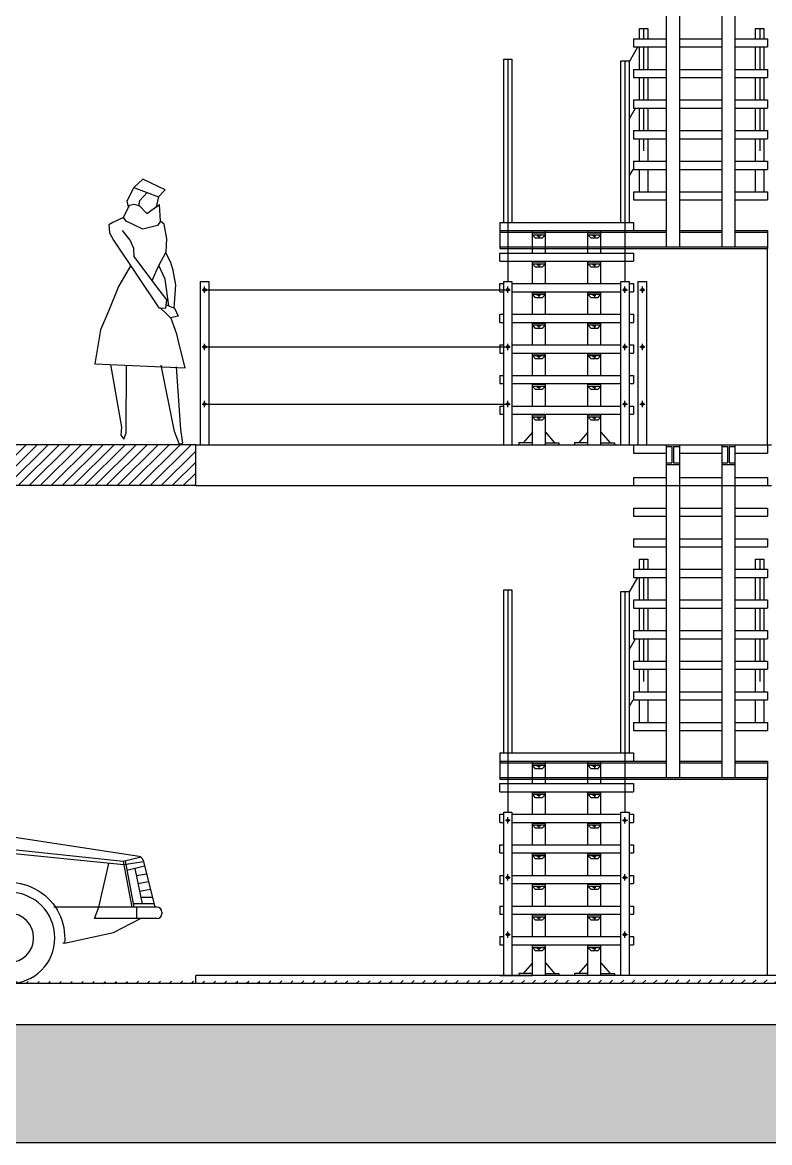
# Model space of a CAD drawing. Extents: x 106.2 to 128.7, y 217.9 to 251.9.
# Drawn here: x 113.09 to 117.67, y 239.14 to 246 of the extents above; entities that cross this region are included whole.
import ezdxf

# ---------------------------------------------------------------- set-up
doc = ezdxf.new("R2010")
doc.units = 0
doc.header["$LTSCALE"] = 0.01
doc.layers.get('0').update_dxf_attribs({"linetype": 'CONTINUOUS'})
doc.layers.add('01', color=8, linetype='CONTINUOUS')
doc.layers.add('02', color=1, linetype='CONTINUOUS')
pattern_1 = [(45, (142.476395, 232.97144), (-0.03367596, 0.03367596), [])]

# ---------------------------------------------------------------- blocks, each defined once
blk = doc.blocks.new('AUVLS502')
at = {"extrusion": (1.22406e-16, 0, -1)}
for p, q in [((0.8805, 1.3831), (1.2691, 1.4003)), ((1.2735, 1.4003), (1.8516, 1.4003)), ((1.8556, 1.4003), (2.2331, 1.385)), ((0.2811, 0.9529), (0.8247, 1.363)), ((0.8327, 1.3136), (0.5087, 0.9437)), ((0.8188, 1.3586), (0.8327, 1.3136)), ((0.898, 1.3315), (1.2691, 1.3478)), ((0.9012, 1.2885), (1.2691, 1.3047)), ((1.2735, 1.3479), (1.8516, 1.3479)), ((1.2735, 1.3048), (1.8516, 1.3048)), ((1.8556, 1.3479), (2.2214, 1.3331)), ((1.8556, 1.3047), (1.9791, 1.2997)), ((2.2762, 1.324), (2.2964, 1.3602)), ((2.6748, 0.9869), (2.2762, 1.324)), ((2.7122, 0.9406), (2.2824, 1.3091)), ((2.2856, 1.3676), (2.8687, 0.968)), ((0.4796, 0.8943), (0.8266, 1.2969)), ((0.4887, 0.846), (0.8289, 1.2527)), ((1.3747, 1.301), (1.3431, 0.846)), ((1.4589, 1.301), (1.4407, 0.846)), ((2.0293, 1.2921), (2.0293, 0.846)), ((2.1384, 1.2094), (2.2951, 0.97)), ((0.4146, 0.924), (0.3088, 0.9737)), ((2.8279, 0.996), (2.7505, 0.9716)), ((-0.7954, 0.7783), (0.2451, 0.9377)), ((0.2615, 0.942), (0.4589, 0.8703)), ((2.7503, 0.9225), (3.4182, 0.8035)), ((2.8815, 0.9593), (2.7676, 0.9347)), ((2.8966, 0.9559), (3.3563, 0.8542)), ((-0.7018, 0.727), (0.4887, 0.846)), ((-0.6978, 0.7482), (0.4274, 0.867)), ((0.4589, 0.8703), (0.4887, 0.846)), ((0.4887, 0.846), (0.473, 0.7351)), ((0.4887, 0.846), (2.3277, 0.846)), ((1.3903, 0.846), (1.3847, 0.7351)), ((2.3277, 0.8605), (2.3277, 0.7538)), ((3.3602, 0.8139), (3.3682, 0.854)), ((3.4182, 0.8394), (3.3602, 0.8139)), ((3.3778, 0.8575), (3.4182, 0.8809)), ((3.4182, 0.8035), (3.4182, 0.8809)), ((-0.82, 0.7559), (-0.8919, 0.4683)), ((-0.8076, 0.7735), (-0.6978, 0.7482)), ((1.1681, 0.7901), (1.3134, 0.7901)), ((1.1681, 0.7901), (1.1681, 0.7501)), ((1.3134, 0.7901), (1.3134, 0.7501)), ((2.0982, 0.7901), (2.2436, 0.7901)), ((2.0982, 0.7901), (2.0982, 0.7501)), ((2.2436, 0.7901), (2.2436, 0.7501)), ((3.3602, 0.8139), (3.2851, 0.5494)), ((3.4215, 0.7821), (3.4182, 0.8035)), ((-0.8291, 0.7195), (-0.7206, 0.6937)), ((-0.8219, 0.7465), (-0.7018, 0.727)), ((-0.7695, 0.7053), (-0.8144, 0.488)), ((-0.7099, 0.751), (-0.7627, 0.4683)), ((-0.6978, 0.7482), (-0.7502, 0.4683)), ((-0.5486, 0.4683), (-0.6113, 0.7361)), ((0.4701, 0.6931), (0.4701, 0.4943)), ((1.3134, 0.7501), (1.1681, 0.7501)), ((1.3817, 0.6931), (1.3817, 0.4943)), ((2.2436, 0.7501), (2.0982, 0.7501)), ((3.3366, 0.7309), (3.4261, 0.7309)), ((3.4263, 0.7204), (3.4263, 0.5602)), ((-0.8532, 0.6231), (-0.7888, 0.612)), ((-0.8412, 0.671), (-0.7789, 0.6603)), ((3.4263, 0.6562), (3.3154, 0.6562)), ((-0.8649, 0.5763), (-0.7985, 0.5649)), ((3.2927, 0.5763), (3.4263, 0.5763)), ((-0.8869, 0.488), (-0.7591, 0.488)), ((-0.8771, 0.5275), (-0.8062, 0.5275)), ((3.4182, 0.5112), (3.3139, 0.5112)), ((3.4166, 0.4687), (3.4209, 0.495)), ((-0.9349, 0.4383), (-0.9349, 0.4283)), ((-0.9049, 0.4683), (-0.2731, 0.4683)), ((-0.7789, 0.4683), (-0.7789, 0.3983)), ((-0.5224, 0.3983), (-0.5486, 0.4683)), ((0.4712, 0.4683), (2.0544, 0.4683)), ((0.4728, 0.4538), (0.4887, 0.3371)), ((1.3845, 0.4538), (1.3903, 0.3371)), ((3.4317, 0.4687), (2.7117, 0.4687)), ((3.1307, 0.4687), (3.1, 0.3993)), ((3.4617, 0.4293), (3.4617, 0.4387)), ((-0.9049, 0.3983), (-0.5224, 0.3983)), ((-0.6397, 0.313), (-0.8041, 0.3983)), ((2.7795, 0.248), (3.3162, 0.3993)), ((3.1, 0.3993), (3.4317, 0.3993)), ((-0.3385, 0.2478), (-0.6397, 0.313)), ((2.0394, 0.333), (0.4887, 0.3371)), ((-0.3338, 0.2468), (-0.3283, 0.2468)), ((0.3384, 0.2468), (2.1026, 0.2468))]:
    blk.add_line(p, q, dxfattribs=at)
for p, q in [((2.2207, 0.6328), (2.2799, 0.6805)), ((2.1227, 0.5399), (2.1944, 0.6141)), ((2.0394, 0.333), (2.1057, 0.512))]:
    blk.add_line(p, q)
for centre, radius in [((0, 0.28), 0.28), ((2.441, 0.28), 0.28), ((0, 0.28), 0.15), ((2.441, 0.28), 0.15)]:
    blk.add_circle(centre, radius)
for centre, radius, start, end in [((-0.885, 1.2832), 0.1, 52.96431, 87.47256), ((-1.2735, 1.3003), 0.1, 87.47256, 90), ((-1.8516, 1.3003), 0.1, 90, 92.31027), ((-2.229, 1.2851), 0.1, 92.31027, 124.42043), ((-0.9024, 1.2316), 0.1, 40.76074, 87.47256), ((-1.2735, 1.2479), 0.1, 87.47256, 90), ((-1.2735, 1.2048), 0.1, 87.47256, 90), ((-1.8516, 1.2479), 0.1, 90, 92.31027), ((-1.8516, 1.2048), 0.1, 90, 92.31027), ((-2.2174, 1.2332), 0.1, 92.31027, 130.61181), ((-0.9057, 1.1886), 0.1, 39.91234, 87.47256), ((-1.9711, 1.0999), 0.2, 92.31027, 146.79751), ((-2.1277, 0.8605), 0.2, 146.79751, 180), ((-2.7264, 1.0479), 0.08, 252.52181, 310.2263), ((-2.9139, 1.034), 0.08, 282.47932, 304.42043), ((-0.233, 1.0167), 0.08, 232.96431, 261.29224), ((-0.4486, 0.9964), 0.08, 221.21708, 295.16326), ((-0.419, 0.9465), 0.08, 220.76074, 263.97477), ((-2.7508, 1.0129), 0.08, 257.83779, 310.61181), ((-2.7643, 1.0013), 0.08, 280.10346, 310.61181), ((-3.3628, 0.8835), 0.03, 239.91082, 282.47932), ((0.7909, 0.7486), 0.03, 14.02749, 81.29224), ((-3.0263, 0.7204), 0.4, 171.13101, 180), ((-0.7701, 0.6931), 0.3, 0, 8.05086), ((-1.6817, 0.6931), 0.3, 0, 8.05086), ((-3.3139, 0.5412), 0.03, 270, 15.84826), ((-3.0263, 0.5602), 0.4, 180, 189.37686), ((-0.7701, 0.4943), 0.3, 352.24622, 0), ((-1.6817, 0.4943), 0.3, 352.24622, 0), ((0.9049, 0.4383), 0.03, 0, 90), ((0.9049, 0.4283), 0.03, 270, 0), ((-3.4317, 0.4387), 0.03, 90, 180), ((-3.4317, 0.4293), 0.03, 180, 270)]:
    blk.add_arc(centre, radius, start, end, dxfattribs=at)
for centre, radius, start, end in [((2.2477, 0.7538), 0.08, 293.7347, 0), ((0, 0.28), 0.34, 354.39714, 185.43014), ((2.441, 0.28), 0.34, 354.60067, 185.60286), ((2.2529, 0.5595), 0.08, 113.7347, 136.94995), ((2.1811, 0.4853), 0.08, 136.94995, 160.48279)]:
    blk.add_arc(centre, radius, start, end)
blk = doc.blocks.new('PEVFN003')
blk.add_lwpolyline([(-0.0686, 1.5189), (-0.1105, 1.5622), (0.0275, 1.6263), (0.0812, 1.5755)], close=True)
for points in [[(-0.0686, 1.5189), (-0.0544, 1.4574)], [(0.0503, 1.4616), (0.0451, 1.4976), (0.0008, 1.5451)], [(0.1133, 1.4573), (0.1227, 1.4934), (0.0809, 1.5753)], [(-0.0301, 1.0076), (-0.0702, 1.0944), (-0.1173, 1.1813), (-0.1199, 1.2616), (-0.104, 1.351), (-0.0811, 1.3702), (-0.0624, 1.3444), (0.0271, 1.3209), (0.1285, 1.3701), (0.1457, 1.3917), (0.1084, 1.469), (0.082, 1.4737), (0.0481, 1.4665), (0.0021, 1.4176), (-0.0759, 1.4724)], [(-0.0811, 1.3702), (-0.0759, 1.4724)], [(0.1457, 1.3917), (0.211, 1.3611), (0.2354, 1.3467), (0.2309, 1.2982), (0.207, 1.2544), (-0.071, 0.8395), (-0.1146, 0.8371), (-0.1198, 0.8876), (-0.0595, 0.9684), (0.0796, 1.1537), (0.0813, 1.2022), (0.1031, 1.2536), (0.1511, 1.3121)], [(-0.1653, 0.8378), (-0.1756, 0.9797), (-0.1597, 1.0678), (-0.1455, 1.1163), (-0.1146, 1.1764)], [(0.1011, 1.0963), (0.1752, 0.9702), (0.2346, 0.8225), (0.2867, 0.7044), (0.3194, 0.4957), (-0.233, 0.4726), (-0.1973, 0.6086), (-0.1812, 0.6787), (-0.1446, 0.779)], [(-0.1321, 0.8519), (-0.1108, 1.0141), (-0.072, 1.0978)], [(-0.1168, 0.8585), (-0.1679, 0.8367), (-0.189, 0.788), (-0.1432, 0.7787), (-0.1164, 0.8052), (-0.0798, 0.839)], [(-0.1779, 0.4779), (-0.2031, 0.0947), (-0.2156, 0.0106), (-0.1975, 0.0026), (-0.1669, 0.0825), (-0.0849, 0.487)], [(0.2241, 0.4917), (0.1577, 0.1092), (0.1608, 0.0587), (0.1437, 0.0343), (0.1288, 0.073), (0.1263, 0.4876)]]:
    blk.add_lwpolyline(points)

msp = doc.modelspace()

# ---------------------------------------------------------------- hatches: boundary and pattern name
at = {"layer": '01', "ltscale": 0.3}
h = msp.add_hatch(dxfattribs=at)
h.set_pattern_fill('ANSI31', color=256, scale=0.015, style=0)
h.set_pattern_definition(pattern_1)
h.paths.add_polyline_path([(114.1529, 246.6636), (110.5363, 246.6636), (110.5363, 246.4136), (114.1529, 246.4136)])
h.paths.add_polyline_path([(108.6029, 242.9636), (108.6029, 244.3636), (108.3029, 244.3636), (108.3029, 242.9636)])
h.paths.add_polyline_path([(114.1529, 243.4136), (108.6029, 243.4136), (108.6029, 243.1636), (114.1529, 243.1636)])
h = msp.add_hatch(dxfattribs=at)
h.set_pattern_fill('ANSI31', color=256, scale=0.015, style=0)
h.set_pattern_definition(pattern_1)
edge = h.paths.add_edge_path()
edge.add_line((123.5777, 240.1136), (114.1529, 240.1136))
edge.add_line((114.1529, 240.1136), (108.3029, 240.1136))
edge.add_line((108.3029, 239.8636), (128.4529, 239.8636))
edge.add_line((108.3029, 239.8636), (108.3029, 240.1136))
edge.add_line((128.1529, 240.1636), (123.5777, 240.1636))
edge.add_line((128.1529, 244.8636), (128.1529, 240.1636))
edge.add_line((128.4529, 239.8636), (128.4529, 244.8636))
edge.add_line((128.4529, 244.8636), (128.1529, 244.8636))
h = msp.add_hatch(dxfattribs=at)
h.set_pattern_fill('EARTH', color=256, scale=0.04, angle=45, style=0)
h.set_pattern_definition([(45, (142.4764, 232.97144), (3e-17, 0.3592102), [0.254, -0.254]), (45, (142.40904, 233.0388), (3e-17, 0.3592102), [0.254, -0.254]), (45, (142.3417, 233.10614), (3e-17, 0.3592102), [0.254, -0.254]), (135, (142.3417, 233.15104), (-0.3592102, 3e-17), [0.254, -0.254]), (135, (142.40904, 233.2184), (-0.3592102, 3e-17), [0.254, -0.254]), (135, (142.4764, 233.28575), (-0.3592102, 3e-17), [0.254, -0.254])])
h.paths.add_polyline_path([(128.7054, 239.8636), (128.4529, 239.8636), (108.3029, 239.8636), (106.7029, 239.8636), (106.7029, 239.7136), (106.2029, 239.7136), (106.2029, 239.1397), (128.6854, 239.1397, 0.414214), (128.7054, 239.1597)])

# ---------------------------------------------------------------- linework, layer by layer
at = {"ltscale": 0.3}
for p, q in [((114.1529, 243.4136), (108.6029, 243.4136)), ((114.1529, 243.1636), (114.1529, 243.4136)), ((114.1529, 243.1636), (108.6029, 243.1636)), ((114.1529, 243.1636), (109.4229, 243.1636)), ((114.1529, 240.1136), (114.1529, 240.1636)), ((123.4777, 240.1636), (114.1529, 240.1636)), ((114.1529, 240.1136), (108.3029, 240.1136)), ((123.5777, 240.1136), (114.1529, 240.1136)), ((108.3029, 239.8636), (128.4529, 239.8636)), ((106.2029, 239.1397), (128.6854, 239.1397))]:
    msp.add_line(p, q, dxfattribs=at)
at = {"layer": '01', "ltscale": 0.3}
for p, q in [((116.2929, 244.7098), (116.2129, 244.7098)), ((116.2329, 244.6796), (116.2129, 244.7005)), ((116.2129, 244.7005), (116.2929, 244.7005)), ((116.2452, 244.6924), (116.2452, 244.7005)), ((116.2605, 244.6924), (116.2452, 244.6924)), ((116.2529, 244.7005), (116.2529, 244.6924)), ((116.2529, 244.6924), (116.2529, 244.6796)), ((116.2605, 244.6924), (116.2605, 244.7005)), ((116.2729, 244.6796), (116.2929, 244.7005)), ((116.6329, 244.7098), (116.5529, 244.7098)), ((116.5529, 244.7005), (116.6329, 244.7005)), ((116.5729, 244.6796), (116.5529, 244.7005)), ((116.5852, 244.6924), (116.5852, 244.7005)), ((116.6005, 244.6924), (116.5852, 244.6924)), ((116.5929, 244.7005), (116.5929, 244.6924)), ((116.5929, 244.6924), (116.5929, 244.6796)), ((116.6005, 244.6924), (116.6005, 244.7005)), ((116.6129, 244.6796), (116.6329, 244.7005)), ((116.2729, 244.6796), (116.2329, 244.6796)), ((116.6129, 244.6796), (116.5729, 244.6796)), ((116.2929, 244.5323), (116.2129, 244.5323)), ((116.2329, 244.5021), (116.2129, 244.523)), ((116.2129, 244.523), (116.2929, 244.523)), ((116.2729, 244.5021), (116.2329, 244.5021)), ((116.2452, 244.5149), (116.2452, 244.523)), ((116.2605, 244.5149), (116.2452, 244.5149)), ((116.2529, 244.523), (116.2529, 244.5149)), ((116.2529, 244.5149), (116.2529, 244.5021)), ((116.2605, 244.5149), (116.2605, 244.523)), ((116.2729, 244.5021), (116.2929, 244.523)), ((116.6329, 244.5323), (116.5529, 244.5323)), ((116.5529, 244.523), (116.6329, 244.523)), ((116.5729, 244.5021), (116.5529, 244.523)), ((116.6129, 244.5021), (116.5729, 244.5021)), ((116.5852, 244.5149), (116.5852, 244.523)), ((116.6005, 244.5149), (116.5852, 244.5149)), ((116.5929, 244.523), (116.5929, 244.5149)), ((116.5929, 244.5149), (116.5929, 244.5021)), ((116.6005, 244.5149), (116.6005, 244.523)), ((116.6129, 244.5021), (116.6329, 244.523)), ((116.2929, 244.3448), (116.2129, 244.3448)), ((116.6329, 244.3448), (116.5529, 244.3448)), ((116.2329, 244.3146), (116.2129, 244.3355)), ((116.2129, 244.3355), (116.2929, 244.3355)), ((116.2729, 244.3146), (116.2329, 244.3146)), ((116.2452, 244.3274), (116.2452, 244.3355)), ((116.2605, 244.3274), (116.2452, 244.3274)), ((116.2529, 244.3355), (116.2529, 244.3274)), ((116.2529, 244.3274), (116.2529, 244.3146)), ((116.2605, 244.3274), (116.2605, 244.3355)), ((116.2729, 244.3146), (116.2929, 244.3355)), ((116.5529, 244.3355), (116.6329, 244.3355)), ((116.5729, 244.3146), (116.5529, 244.3355)), ((116.6129, 244.3146), (116.5729, 244.3146)), ((116.5852, 244.3274), (116.5852, 244.3355)), ((116.6005, 244.3274), (116.5852, 244.3274)), ((116.5929, 244.3355), (116.5929, 244.3274)), ((116.5929, 244.3274), (116.5929, 244.3146)), ((116.6005, 244.3274), (116.6005, 244.3355)), ((116.6129, 244.3146), (116.6329, 244.3355)), ((116.2929, 244.1573), (116.2129, 244.1573)), ((116.2329, 244.1271), (116.2129, 244.148)), ((116.2129, 244.148), (116.2929, 244.148)), ((116.2452, 244.1399), (116.2452, 244.148)), ((116.2605, 244.1399), (116.2452, 244.1399)), ((116.2529, 244.148), (116.2529, 244.1399)), ((116.2529, 244.1399), (116.2529, 244.1271)), ((116.2605, 244.1399), (116.2605, 244.148)), ((116.2729, 244.1271), (116.2929, 244.148)), ((116.6329, 244.1573), (116.5529, 244.1573)), ((116.5529, 244.148), (116.6329, 244.148)), ((116.5729, 244.1271), (116.5529, 244.148)), ((116.5852, 244.1399), (116.5852, 244.148)), ((116.6005, 244.1399), (116.5852, 244.1399)), ((116.5929, 244.148), (116.5929, 244.1399)), ((116.5929, 244.1399), (116.5929, 244.1271)), ((116.6005, 244.1399), (116.6005, 244.148)), ((116.6129, 244.1271), (116.6329, 244.148)), ((116.2729, 244.1271), (116.2329, 244.1271)), ((116.6129, 244.1271), (116.5729, 244.1271)), ((116.2929, 243.9698), (116.2129, 243.9698)), ((116.2329, 243.9396), (116.2129, 243.9605)), ((116.2129, 243.9605), (116.2929, 243.9605)), ((116.2729, 243.9396), (116.2329, 243.9396)), ((116.2452, 243.9524), (116.2452, 243.9605)), ((116.2605, 243.9524), (116.2452, 243.9524)), ((116.2529, 243.9605), (116.2529, 243.9524)), ((116.2529, 243.9524), (116.2529, 243.9396)), ((116.2605, 243.9524), (116.2605, 243.9605)), ((116.2729, 243.9396), (116.2929, 243.9605)), ((116.6329, 243.9698), (116.5529, 243.9698)), ((116.5529, 243.9605), (116.6329, 243.9605)), ((116.5729, 243.9396), (116.5529, 243.9605)), ((116.6129, 243.9396), (116.5729, 243.9396)), ((116.5852, 243.9524), (116.5852, 243.9605)), ((116.6005, 243.9524), (116.5852, 243.9524)), ((116.5929, 243.9605), (116.5929, 243.9524)), ((116.5929, 243.9524), (116.5929, 243.9396)), ((116.6005, 243.9524), (116.6005, 243.9605)), ((116.6129, 243.9396), (116.6329, 243.9605)), ((116.2929, 243.7823), (116.2129, 243.7823)), ((116.2129, 243.773), (116.2929, 243.773)), ((116.2329, 243.7521), (116.2129, 243.773)), ((116.2729, 243.7521), (116.2329, 243.7521)), ((116.2452, 243.7649), (116.2452, 243.773)), ((116.2605, 243.7649), (116.2452, 243.7649)), ((116.2529, 243.773), (116.2529, 243.7649)), ((116.2529, 243.7649), (116.2529, 243.7521)), ((116.2605, 243.7649), (116.2605, 243.773)), ((116.2729, 243.7521), (116.2929, 243.773)), ((116.6329, 243.7823), (116.5529, 243.7823)), ((116.5729, 243.7521), (116.5529, 243.773)), ((116.5529, 243.773), (116.6329, 243.773)), ((116.6129, 243.7521), (116.5729, 243.7521)), ((116.5852, 243.7649), (116.5852, 243.773)), ((116.6005, 243.7649), (116.5852, 243.7649)), ((116.5929, 243.773), (116.5929, 243.7649)), ((116.5929, 243.7649), (116.5929, 243.7521)), ((116.6005, 243.7649), (116.6005, 243.773)), ((116.6129, 243.7521), (116.6329, 243.773)), ((116.2929, 243.5948), (116.2129, 243.5948)), ((116.2329, 243.5646), (116.2129, 243.5855)), ((116.2129, 243.5855), (116.2929, 243.5855)), ((116.2452, 243.5774), (116.2452, 243.5855)), ((116.2529, 243.5855), (116.2529, 243.5774)), ((116.2605, 243.5774), (116.2605, 243.5855)), ((116.2729, 243.5646), (116.2929, 243.5855)), ((116.6329, 243.5948), (116.5529, 243.5948)), ((116.5529, 243.5855), (116.6329, 243.5855)), ((116.5729, 243.5646), (116.5529, 243.5855)), ((116.5852, 243.5774), (116.5852, 243.5855)), ((116.5929, 243.5855), (116.5929, 243.5774)), ((116.6005, 243.5774), (116.6005, 243.5855)), ((116.6129, 243.5646), (116.6329, 243.5855)), ((116.2729, 243.5646), (116.2329, 243.5646)), ((116.2605, 243.5774), (116.2452, 243.5774)), ((116.2529, 243.5774), (116.2529, 243.5646)), ((116.6129, 243.5646), (116.5729, 243.5646)), ((116.6005, 243.5774), (116.5852, 243.5774)), ((116.5929, 243.5774), (116.5929, 243.5646)), ((116.2929, 241.4598), (116.2129, 241.4598)), ((116.6329, 241.4598), (116.5529, 241.4598)), ((116.2129, 241.4505), (116.2929, 241.4505)), ((116.2329, 241.4296), (116.2129, 241.4505)), ((116.2729, 241.4296), (116.2329, 241.4296)), ((116.2452, 241.4424), (116.2452, 241.4505)), ((116.2605, 241.4424), (116.2452, 241.4424)), ((116.2529, 241.4505), (116.2529, 241.4424)), ((116.2529, 241.4424), (116.2529, 241.4296)), ((116.2605, 241.4424), (116.2605, 241.4505)), ((116.2729, 241.4296), (116.2929, 241.4505)), ((116.5729, 241.4296), (116.5529, 241.4505)), ((116.5529, 241.4505), (116.6329, 241.4505)), ((116.6129, 241.4296), (116.5729, 241.4296)), ((116.5852, 241.4424), (116.5852, 241.4505)), ((116.6005, 241.4424), (116.5852, 241.4424)), ((116.5929, 241.4505), (116.5929, 241.4424)), ((116.5929, 241.4424), (116.5929, 241.4296)), ((116.6005, 241.4424), (116.6005, 241.4505)), ((116.6129, 241.4296), (116.6329, 241.4505)), ((116.2929, 241.2823), (116.2129, 241.2823)), ((116.2129, 241.273), (116.2929, 241.273)), ((116.2329, 241.2521), (116.2129, 241.273)), ((116.2729, 241.2521), (116.2329, 241.2521)), ((116.2452, 241.2649), (116.2452, 241.273)), ((116.2605, 241.2649), (116.2452, 241.2649)), ((116.2529, 241.273), (116.2529, 241.2649)), ((116.2529, 241.2649), (116.2529, 241.2521)), ((116.2605, 241.2649), (116.2605, 241.273)), ((116.2729, 241.2521), (116.2929, 241.273)), ((116.6329, 241.2823), (116.5529, 241.2823)), ((116.5729, 241.2521), (116.5529, 241.273)), ((116.5529, 241.273), (116.6329, 241.273)), ((116.6129, 241.2521), (116.5729, 241.2521)), ((116.5852, 241.2649), (116.5852, 241.273)), ((116.6005, 241.2649), (116.5852, 241.2649)), ((116.5929, 241.273), (116.5929, 241.2649)), ((116.5929, 241.2649), (116.5929, 241.2521)), ((116.6005, 241.2649), (116.6005, 241.273)), ((116.6129, 241.2521), (116.6329, 241.273)), ((116.2929, 241.0948), (116.2129, 241.0948)), ((116.2129, 241.0855), (116.2929, 241.0855)), ((116.2329, 241.0646), (116.2129, 241.0855)), ((116.2729, 241.0646), (116.2329, 241.0646)), ((116.2452, 241.0774), (116.2452, 241.0855)), ((116.2605, 241.0774), (116.2452, 241.0774)), ((116.2529, 241.0855), (116.2529, 241.0774)), ((116.2529, 241.0774), (116.2529, 241.0646)), ((116.2605, 241.0774), (116.2605, 241.0855)), ((116.2729, 241.0646), (116.2929, 241.0855)), ((116.6329, 241.0948), (116.5529, 241.0948)), ((116.5729, 241.0646), (116.5529, 241.0855)), ((116.5529, 241.0855), (116.6329, 241.0855)), ((116.6129, 241.0646), (116.5729, 241.0646)), ((116.5852, 241.0774), (116.5852, 241.0855)), ((116.6005, 241.0774), (116.5852, 241.0774)), ((116.5929, 241.0855), (116.5929, 241.0774)), ((116.5929, 241.0774), (116.5929, 241.0646)), ((116.6005, 241.0774), (116.6005, 241.0855)), ((116.6129, 241.0646), (116.6329, 241.0855)), ((116.2929, 240.9073), (116.2129, 240.9073)), ((116.6329, 240.9073), (116.5529, 240.9073)), ((116.2129, 240.898), (116.2929, 240.898)), ((116.2329, 240.8771), (116.2129, 240.898)), ((116.2729, 240.8771), (116.2329, 240.8771)), ((116.2452, 240.8899), (116.2452, 240.898)), ((116.2605, 240.8899), (116.2452, 240.8899)), ((116.2529, 240.898), (116.2529, 240.8899)), ((116.2529, 240.8899), (116.2529, 240.8771)), ((116.2605, 240.8899), (116.2605, 240.898)), ((116.2729, 240.8771), (116.2929, 240.898)), ((116.5729, 240.8771), (116.5529, 240.898)), ((116.5529, 240.898), (116.6329, 240.898)), ((116.6129, 240.8771), (116.5729, 240.8771)), ((116.5852, 240.8899), (116.5852, 240.898)), ((116.6005, 240.8899), (116.5852, 240.8899)), ((116.5929, 240.898), (116.5929, 240.8899)), ((116.5929, 240.8899), (116.5929, 240.8771)), ((116.6005, 240.8899), (116.6005, 240.898)), ((116.6129, 240.8771), (116.6329, 240.898)), ((116.2929, 240.7198), (116.2129, 240.7198)), ((116.2129, 240.7105), (116.2929, 240.7105)), ((116.2329, 240.6896), (116.2129, 240.7105)), ((116.2452, 240.7024), (116.2452, 240.7105)), ((116.2605, 240.7024), (116.2452, 240.7024)), ((116.2529, 240.7105), (116.2529, 240.7024)), ((116.2529, 240.7024), (116.2529, 240.6896)), ((116.2605, 240.7024), (116.2605, 240.7105)), ((116.2729, 240.6896), (116.2929, 240.7105)), ((116.6329, 240.7198), (116.5529, 240.7198)), ((116.5729, 240.6896), (116.5529, 240.7105)), ((116.5529, 240.7105), (116.6329, 240.7105)), ((116.5852, 240.7024), (116.5852, 240.7105)), ((116.6005, 240.7024), (116.5852, 240.7024)), ((116.5929, 240.7105), (116.5929, 240.7024)), ((116.5929, 240.7024), (116.5929, 240.6896)), ((116.6005, 240.7024), (116.6005, 240.7105)), ((116.6129, 240.6896), (116.6329, 240.7105)), ((116.2729, 240.6896), (116.2329, 240.6896)), ((116.6129, 240.6896), (116.5729, 240.6896)), ((116.2929, 240.5323), (116.2129, 240.5323)), ((116.2329, 240.5021), (116.2129, 240.523)), ((116.2129, 240.523), (116.2929, 240.523)), ((116.2729, 240.5021), (116.2329, 240.5021)), ((116.2452, 240.5149), (116.2452, 240.523)), ((116.2605, 240.5149), (116.2452, 240.5149)), ((116.2529, 240.523), (116.2529, 240.5149)), ((116.2529, 240.5149), (116.2529, 240.5021)), ((116.2605, 240.5149), (116.2605, 240.523)), ((116.2729, 240.5021), (116.2929, 240.523)), ((116.6329, 240.5323), (116.5529, 240.5323)), ((116.5529, 240.523), (116.6329, 240.523)), ((116.5729, 240.5021), (116.5529, 240.523)), ((116.6129, 240.5021), (116.5729, 240.5021)), ((116.5852, 240.5149), (116.5852, 240.523)), ((116.6005, 240.5149), (116.5852, 240.5149)), ((116.5929, 240.523), (116.5929, 240.5149)), ((116.5929, 240.5149), (116.5929, 240.5021)), ((116.6005, 240.5149), (116.6005, 240.523)), ((116.6129, 240.5021), (116.6329, 240.523)), ((116.2929, 240.3448), (116.2129, 240.3448)), ((116.2129, 240.3355), (116.2929, 240.3355)), ((116.2329, 240.3146), (116.2129, 240.3355)), ((116.2729, 240.3146), (116.2329, 240.3146)), ((116.2452, 240.3274), (116.2452, 240.3355)), ((116.2605, 240.3274), (116.2452, 240.3274)), ((116.2529, 240.3355), (116.2529, 240.3274)), ((116.2529, 240.3274), (116.2529, 240.3146)), ((116.2605, 240.3274), (116.2605, 240.3355)), ((116.2729, 240.3146), (116.2929, 240.3355)), ((116.6329, 240.3448), (116.5529, 240.3448)), ((116.5729, 240.3146), (116.5529, 240.3355)), ((116.5529, 240.3355), (116.6329, 240.3355)), ((116.6129, 240.3146), (116.5729, 240.3146)), ((116.5852, 240.3274), (116.5852, 240.3355)), ((116.6005, 240.3274), (116.5852, 240.3274)), ((116.5929, 240.3355), (116.5929, 240.3274)), ((116.5929, 240.3274), (116.5929, 240.3146)), ((116.6005, 240.3274), (116.6005, 240.3355)), ((116.6129, 240.3146), (116.6329, 240.3355))]:
    msp.add_line(p, q, dxfattribs=at)
at = {"layer": '02', "ltscale": 0.3}
for p, q in [((117.0329, 246.6636), (117.0329, 244.6261)), ((117.1129, 246.6636), (117.1129, 244.6261)), ((117.3729, 246.6636), (117.3729, 244.6261)), ((117.4529, 246.6636), (117.4529, 244.6261)), ((116.869, 245.9011), (116.869, 245.9636)), ((116.869, 245.9636), (116.919, 245.9636)), ((116.894, 245.9636), (116.894, 245.9136)), ((116.919, 245.9636), (116.919, 245.9011)), ((117.5797, 245.9636), (117.6297, 245.9636)), ((117.5797, 245.9011), (117.5797, 245.9636)), ((117.6047, 245.9636), (117.6047, 245.9136)), ((117.6297, 245.9636), (117.6297, 245.9011)), ((116.8049, 245.7584), (116.8581, 245.8511)), ((116.8329, 245.9011), (117.0329, 245.9011)), ((116.8329, 245.9011), (117.0329, 245.9011)), ((116.8329, 245.9011), (116.8329, 245.8511)), ((116.8329, 245.8511), (117.0329, 245.8511)), ((116.8329, 245.8511), (117.0329, 245.8511)), ((116.8329, 245.8511), (117.0329, 245.8511)), ((116.8329, 245.8511), (117.0329, 245.8511)), ((116.869, 245.7136), (116.869, 245.8511)), ((116.894, 245.9136), (116.894, 245.9011)), ((116.894, 245.8511), (116.894, 245.7136)), ((116.919, 245.8511), (116.919, 245.7136)), ((117.1129, 245.9011), (117.3729, 245.9011)), ((117.1129, 245.9011), (117.3729, 245.9011)), ((117.1129, 245.8511), (117.3729, 245.8511)), ((117.1129, 245.8511), (117.3729, 245.8511)), ((117.1129, 245.8511), (117.3729, 245.8511)), ((117.1129, 245.8511), (117.3729, 245.8511)), ((117.4529, 245.9011), (117.6529, 245.9011)), ((117.4529, 245.9011), (117.6529, 245.9011)), ((117.4529, 245.8511), (117.6529, 245.8511)), ((117.4529, 245.8511), (117.6529, 245.8511)), ((117.4529, 245.8511), (117.6529, 245.8511)), ((117.4529, 245.8511), (117.6529, 245.8511)), ((117.5797, 245.7136), (117.5797, 245.8511)), ((117.6047, 245.9136), (117.6047, 245.9011)), ((117.6047, 245.8511), (117.6047, 245.7136)), ((117.6297, 245.8511), (117.6297, 245.7136)), ((117.6529, 245.9011), (117.6529, 245.8511)), ((116.0379, 245.7761), (116.0879, 245.7761)), ((116.0379, 244.7761), (116.0379, 245.7761)), ((116.0629, 245.7761), (116.0629, 245.7261)), ((116.0629, 245.7261), (116.0629, 245.3761)), ((116.0879, 245.7761), (116.0879, 244.7761)), ((116.7549, 244.7761), (116.7549, 245.7649)), ((116.7549, 245.7649), (116.8049, 245.7649)), ((116.7799, 245.7649), (116.7799, 245.7149)), ((116.7799, 245.7149), (116.7799, 245.3649)), ((116.8049, 245.7649), (116.8049, 244.7761)), ((116.8329, 245.7136), (117.0329, 245.7136)), ((116.8329, 245.7136), (116.8329, 245.6636)), ((117.1129, 245.7136), (117.3729, 245.7136)), ((117.4529, 245.7136), (117.6529, 245.7136)), ((117.6529, 245.7136), (117.6529, 245.6636)), ((116.8329, 245.6636), (117.0329, 245.6636)), ((116.8329, 245.6636), (117.0329, 245.6636)), ((116.869, 245.5261), (116.869, 245.6636)), ((116.894, 245.6636), (116.894, 245.5636)), ((116.919, 245.6636), (116.919, 245.5261)), ((117.1129, 245.6636), (117.3729, 245.6636)), ((117.1129, 245.6636), (117.3729, 245.6636)), ((117.4529, 245.6636), (117.6529, 245.6636)), ((117.4529, 245.6636), (117.6529, 245.6636)), ((117.5797, 245.5261), (117.5797, 245.6636)), ((117.6047, 245.6636), (117.6047, 245.5636)), ((117.6297, 245.6636), (117.6297, 245.5261)), ((116.8329, 245.5261), (117.0329, 245.5261)), ((116.8329, 245.5261), (116.8329, 245.4761)), ((116.894, 245.5636), (116.894, 245.5261)), ((117.1129, 245.5261), (117.3729, 245.5261)), ((117.4529, 245.5261), (117.6529, 245.5261)), ((117.6047, 245.5636), (117.6047, 245.5261)), ((117.6529, 245.5261), (117.6529, 245.4761)), ((116.8049, 245.4084), (116.8438, 245.4761)), ((116.8329, 245.4761), (117.0329, 245.4761)), ((116.8329, 245.4761), (117.0329, 245.4761)), ((116.869, 245.3386), (116.869, 245.4761)), ((116.894, 245.4761), (116.894, 245.3386)), ((116.919, 245.4761), (116.919, 245.3386)), ((117.1129, 245.4761), (117.3729, 245.4761)), ((117.1129, 245.4761), (117.3729, 245.4761)), ((117.4529, 245.4761), (117.6529, 245.4761)), ((117.4529, 245.4761), (117.6529, 245.4761)), ((117.5797, 245.3386), (117.5797, 245.4761)), ((117.6047, 245.4761), (117.6047, 245.3386)), ((117.6297, 245.4761), (117.6297, 245.3386)), ((116.0629, 245.3761), (116.0629, 245.0261)), ((116.7799, 245.3649), (116.7799, 245.0149)), ((116.8329, 245.3386), (117.0329, 245.3386)), ((116.8329, 245.3386), (116.8329, 245.2886)), ((117.1129, 245.3386), (117.3729, 245.3386)), ((117.4529, 245.3386), (117.6529, 245.3386)), ((117.6529, 245.3386), (117.6529, 245.2886)), ((116.8329, 245.2886), (117.0329, 245.2886)), ((116.8329, 245.2886), (117.0329, 245.2886)), ((116.869, 245.1511), (116.869, 245.2886)), ((116.894, 245.2886), (116.894, 245.2136)), ((116.919, 245.2886), (116.919, 245.1511)), ((117.1129, 245.2886), (117.3729, 245.2886)), ((117.1129, 245.2886), (117.3729, 245.2886)), ((117.4529, 245.2886), (117.6529, 245.2886)), ((117.4529, 245.2886), (117.6529, 245.2886)), ((117.5797, 245.1511), (117.5797, 245.2886)), ((117.6047, 245.2886), (117.6047, 245.2136)), ((117.6297, 245.2886), (117.6297, 245.1511)), ((116.8049, 245.0584), (116.8294, 245.1011)), ((116.8329, 245.1511), (117.0329, 245.1511)), ((116.8329, 245.1511), (116.8329, 245.1011)), ((116.8329, 245.1011), (117.0329, 245.1011)), ((116.8329, 245.1011), (117.0329, 245.1011)), ((116.869, 244.9636), (116.869, 245.1011)), ((116.919, 245.1011), (116.919, 244.9636)), ((117.1129, 245.1511), (117.3729, 245.1511)), ((117.1129, 245.1011), (117.3729, 245.1011)), ((117.1129, 245.1011), (117.3729, 245.1011)), ((117.4529, 245.1511), (117.6529, 245.1511)), ((117.4529, 245.1011), (117.6529, 245.1011)), ((117.4529, 245.1011), (117.6529, 245.1011)), ((117.5797, 244.9636), (117.5797, 245.1011)), ((117.6297, 245.1011), (117.6297, 244.9636)), ((117.6529, 245.1511), (117.6529, 245.1011)), ((116.0629, 245.0261), (116.0629, 244.4136)), ((116.7799, 245.0149), (116.7799, 244.4136)), ((116.8329, 244.9636), (117.0329, 244.9636)), ((116.8329, 244.9636), (116.8329, 244.9136)), ((117.1129, 244.9636), (117.3729, 244.9636)), ((117.4529, 244.9636), (117.6529, 244.9636)), ((117.6529, 244.9636), (117.6529, 244.9136)), ((116.8329, 244.9136), (117.0329, 244.9136)), ((116.8329, 244.9136), (117.0329, 244.9136)), ((117.1129, 244.9136), (117.3729, 244.9136)), ((117.1129, 244.9136), (117.3729, 244.9136)), ((117.4529, 244.9136), (117.6529, 244.9136)), ((117.4529, 244.9136), (117.6529, 244.9136)), ((116.0129, 244.7761), (116.0379, 244.7761)), ((116.0129, 244.7761), (116.0129, 244.6161)), ((116.0129, 244.7761), (116.8329, 244.7761)), ((116.8329, 244.7761), (116.8329, 244.7261)), ((116.0129, 244.7261), (117.0329, 244.7261)), ((116.0129, 244.7261), (116.8329, 244.7261)), ((116.0129, 244.7261), (116.8329, 244.7261)), ((116.0129, 244.7261), (116.8329, 244.7261)), ((116.0129, 244.7161), (117.0329, 244.7161)), ((116.2129, 244.5886), (116.2129, 244.7261)), ((116.2929, 244.5886), (116.2929, 244.7261)), ((116.5529, 244.5886), (116.5529, 244.7261)), ((116.6329, 244.5886), (116.6329, 244.7261)), ((117.1129, 244.7261), (117.3729, 244.7261)), ((117.1129, 244.7161), (117.3729, 244.7161)), ((117.4529, 244.7261), (117.6529, 244.7261)), ((117.4529, 244.7161), (117.6529, 244.7161)), ((117.6529, 244.7261), (117.6529, 244.6161)), ((116.0129, 244.6261), (117.6529, 244.6261)), ((116.0129, 244.6161), (117.6529, 244.6161)), ((117.6529, 243.4136), (117.6529, 244.6261)), ((116.0129, 244.5386), (116.0129, 244.5886)), ((116.0129, 244.5886), (116.8329, 244.5886)), ((116.8329, 244.5886), (116.8329, 244.5386)), ((116.0129, 244.5386), (116.8329, 244.5386)), ((116.0129, 244.5386), (116.8329, 244.5386)), ((116.2129, 244.4011), (116.2129, 244.5386)), ((116.2929, 244.4011), (116.2929, 244.5386)), ((116.5529, 244.4011), (116.5529, 244.5386)), ((116.6329, 244.4011), (116.6329, 244.5386)), ((114.1817, 243.4136), (114.1817, 244.4136)), ((114.1817, 244.4136), (114.2317, 244.4136)), ((114.2317, 244.4136), (114.2317, 243.4136)), ((116.0379, 244.4136), (116.0879, 244.4136)), ((116.0379, 243.4136), (116.0379, 244.4136)), ((116.0879, 244.4136), (116.0879, 243.4136)), ((116.7549, 244.4136), (116.8049, 244.4136)), ((116.7549, 243.4136), (116.7549, 244.4136)), ((116.8049, 244.4136), (116.8049, 243.4136)), ((116.8617, 244.4136), (116.9117, 244.4136)), ((116.8617, 243.4136), (116.8617, 244.4136)), ((116.9117, 244.4136), (116.9117, 243.4136)), ((114.192, 244.3636), (114.2214, 244.3636)), ((114.2067, 244.3442), (114.2067, 244.383)), ((114.2067, 244.3636), (116.0629, 244.3636)), ((116.0129, 244.4011), (116.0379, 244.4011)), ((116.0129, 244.3511), (116.0129, 244.4011)), ((116.0129, 244.3511), (116.0379, 244.3511)), ((116.0129, 244.3511), (116.0379, 244.3511)), ((116.0482, 244.3636), (116.0776, 244.3636)), ((116.0629, 244.3442), (116.0629, 244.383)), ((116.0879, 244.4011), (116.7549, 244.4011)), ((116.0879, 244.3511), (116.7549, 244.3511)), ((116.0879, 244.3511), (116.7549, 244.3511)), ((116.2129, 244.2136), (116.2129, 244.3511)), ((116.2929, 244.2136), (116.2929, 244.3511)), ((116.5529, 244.2136), (116.5529, 244.3511)), ((116.6329, 244.2136), (116.6329, 244.3511)), ((116.7652, 244.3636), (116.7947, 244.3636)), ((116.7799, 244.3442), (116.7799, 244.383)), ((116.8049, 244.4011), (116.8329, 244.4011)), ((116.8049, 244.3511), (116.8329, 244.3511)), ((116.8049, 244.3511), (116.8329, 244.3511)), ((116.8329, 244.4011), (116.8329, 244.3511)), ((116.872, 244.3636), (116.9014, 244.3636)), ((116.8867, 244.3442), (116.8867, 244.383)), ((116.0129, 244.2136), (116.0379, 244.2136)), ((116.0129, 244.1636), (116.0129, 244.2136)), ((116.0879, 244.2136), (116.7549, 244.2136)), ((116.8049, 244.2136), (116.8329, 244.2136)), ((116.8329, 244.2136), (116.8329, 244.1636)), ((116.0129, 244.1636), (116.0379, 244.1636)), ((116.0129, 244.1636), (116.0379, 244.1636)), ((116.0879, 244.1636), (116.7549, 244.1636)), ((116.0879, 244.1636), (116.7549, 244.1636)), ((116.2129, 244.0261), (116.2129, 244.1636)), ((116.2929, 244.0261), (116.2929, 244.1636)), ((116.5529, 244.0261), (116.5529, 244.1636)), ((116.6329, 244.0261), (116.6329, 244.1636)), ((116.8049, 244.1636), (116.8329, 244.1636)), ((116.8049, 244.1636), (116.8329, 244.1636)), ((114.192, 244.0136), (114.2214, 244.0136)), ((114.2067, 243.9942), (114.2067, 244.033)), ((114.2067, 244.0136), (116.0629, 244.0136)), ((116.0129, 244.0261), (116.0379, 244.0261)), ((116.0129, 244.0261), (116.0129, 243.9761)), ((116.0482, 244.0136), (116.0776, 244.0136)), ((116.0629, 243.9942), (116.0629, 244.033)), ((116.0879, 244.0261), (116.7549, 244.0261)), ((116.7652, 244.0136), (116.7947, 244.0136)), ((116.7799, 243.9942), (116.7799, 244.033)), ((116.8049, 244.0261), (116.8329, 244.0261)), ((116.8329, 244.0261), (116.8329, 243.9761)), ((116.872, 244.0136), (116.9014, 244.0136)), ((116.8867, 243.9942), (116.8867, 244.033)), ((116.0129, 243.9761), (116.0379, 243.9761)), ((116.0129, 243.9761), (116.0379, 243.9761)), ((116.0879, 243.9761), (116.7549, 243.9761)), ((116.0879, 243.9761), (116.7549, 243.9761)), ((116.2129, 243.8386), (116.2129, 243.9761)), ((116.2929, 243.8386), (116.2929, 243.9761)), ((116.5529, 243.8386), (116.5529, 243.9761)), ((116.6329, 243.8386), (116.6329, 243.9761)), ((116.8049, 243.9761), (116.8329, 243.9761)), ((116.8049, 243.9761), (116.8329, 243.9761)), ((116.0129, 243.8386), (116.0379, 243.8386)), ((116.0129, 243.8386), (116.0129, 243.7886)), ((116.0129, 243.7886), (116.0379, 243.7886)), ((116.0129, 243.7886), (116.0379, 243.7886)), ((116.0879, 243.8386), (116.7549, 243.8386)), ((116.0879, 243.7886), (116.7549, 243.7886)), ((116.0879, 243.7886), (116.7549, 243.7886)), ((116.2129, 243.6511), (116.2129, 243.7886)), ((116.2929, 243.6511), (116.2929, 243.7886)), ((116.5529, 243.6511), (116.5529, 243.7886)), ((116.6329, 243.6511), (116.6329, 243.7886)), ((116.8049, 243.8386), (116.8329, 243.8386)), ((116.8049, 243.7886), (116.8329, 243.7886)), ((116.8049, 243.7886), (116.8329, 243.7886)), ((116.8329, 243.8386), (116.8329, 243.7886)), ((114.192, 243.6636), (114.2214, 243.6636)), ((114.2067, 243.6442), (114.2067, 243.683)), ((114.2067, 243.6636), (116.0629, 243.6636)), ((116.0482, 243.6636), (116.0776, 243.6636)), ((116.0629, 243.6442), (116.0629, 243.683)), ((116.7652, 243.6636), (116.7947, 243.6636)), ((116.7799, 243.6442), (116.7799, 243.683)), ((116.872, 243.6636), (116.9014, 243.6636)), ((116.8867, 243.6442), (116.8867, 243.683)), ((116.0129, 243.6511), (116.0379, 243.6511)), ((116.0129, 243.6511), (116.0129, 243.6011)), ((116.0129, 243.6011), (116.0379, 243.6011)), ((116.0129, 243.6011), (116.0379, 243.6011)), ((116.0879, 243.6511), (116.7549, 243.6511)), ((116.0879, 243.6011), (116.7549, 243.6011)), ((116.0879, 243.6011), (116.7549, 243.6011)), ((116.2129, 243.4136), (116.2129, 243.6011)), ((116.2929, 243.4136), (116.2929, 243.6011)), ((116.5529, 243.4136), (116.5529, 243.6011)), ((116.6329, 243.4136), (116.6329, 243.6011)), ((116.8049, 243.6511), (116.8329, 243.6511)), ((116.8049, 243.6011), (116.8329, 243.6011)), ((116.8049, 243.6011), (116.8329, 243.6011)), ((116.8329, 243.6511), (116.8329, 243.6011)), ((116.2129, 243.4917), (116.1565, 243.4249)), ((116.2929, 243.4917), (116.3492, 243.4249)), ((116.5529, 243.4917), (116.4965, 243.4249)), ((116.6329, 243.4917), (116.6892, 243.4249)), ((114.1529, 243.4136), (117.6779, 243.4136)), ((116.0129, 243.4136), (116.2129, 243.4136)), ((116.1306, 243.4249), (116.1306, 243.4136)), ((116.2129, 243.4249), (116.1306, 243.4249)), ((116.2929, 243.4249), (116.3752, 243.4249)), ((116.3752, 243.4249), (116.3752, 243.4136)), ((116.5529, 243.4249), (116.4706, 243.4249)), ((116.4706, 243.4249), (116.4706, 243.4136)), ((116.6329, 243.4249), (116.7152, 243.4249)), ((116.7152, 243.4249), (116.7152, 243.4136)), ((116.8329, 243.4136), (116.8329, 243.3636)), ((117.0329, 243.4136), (117.0329, 241.3761)), ((117.0329, 243.4136), (117.1129, 243.4136)), ((117.0329, 243.4036), (117.0679, 243.4036)), ((117.0679, 243.4036), (117.0679, 243.3036)), ((117.0779, 243.4036), (117.0779, 243.3036)), ((117.0779, 243.4036), (117.1129, 243.4036)), ((117.1129, 243.4136), (117.1129, 241.3761)), ((117.3729, 243.4136), (117.3729, 241.3761)), ((117.3729, 243.4136), (117.4529, 243.4136)), ((117.3729, 243.4036), (117.4079, 243.4036)), ((117.4079, 243.4036), (117.4079, 243.3036)), ((117.4179, 243.4036), (117.4179, 243.3036)), ((117.4179, 243.4036), (117.4529, 243.4036)), ((117.4529, 243.4136), (117.4529, 241.3761)), ((117.6529, 243.4136), (117.6529, 243.3636)), ((116.8329, 243.3636), (117.0329, 243.3636)), ((116.8329, 243.3636), (117.0329, 243.3636)), ((117.1129, 243.3636), (117.3729, 243.3636)), ((117.1129, 243.3636), (117.3729, 243.3636)), ((117.4529, 243.3636), (117.6529, 243.3636)), ((117.4529, 243.3636), (117.6529, 243.3636)), ((117.0329, 243.3036), (117.0679, 243.3036)), ((117.0329, 243.2936), (117.1129, 243.2936)), ((117.0779, 243.3036), (117.1129, 243.3036)), ((117.3729, 243.3036), (117.4079, 243.3036)), ((117.3729, 243.2936), (117.4529, 243.2936)), ((117.4179, 243.3036), (117.4529, 243.3036)), ((116.8329, 243.2136), (117.0329, 243.2136)), ((116.8329, 243.2136), (116.8329, 243.1636)), ((117.1129, 243.2136), (117.3729, 243.2136)), ((117.4529, 243.2136), (117.6529, 243.2136)), ((117.6529, 243.2136), (117.6529, 243.1636)), ((114.1529, 243.1636), (117.6779, 243.1636)), ((116.8329, 243.1636), (117.0329, 243.1636)), ((116.8329, 243.1636), (117.0329, 243.1636)), ((117.1129, 243.1636), (117.3729, 243.1636)), ((117.1129, 243.1636), (117.3729, 243.1636)), ((117.4529, 243.1636), (117.6529, 243.1636)), ((117.4529, 243.1636), (117.6529, 243.1636)), ((116.8329, 243.0261), (117.0329, 243.0261)), ((116.8329, 243.0261), (116.8329, 242.9761)), ((116.8329, 242.9761), (117.0329, 242.9761)), ((116.8329, 242.9761), (117.0329, 242.9761)), ((117.1129, 243.0261), (117.3729, 243.0261)), ((117.1129, 242.9761), (117.3729, 242.9761)), ((117.1129, 242.9761), (117.3729, 242.9761)), ((117.4529, 243.0261), (117.6529, 243.0261)), ((117.4529, 242.9761), (117.6529, 242.9761)), ((117.4529, 242.9761), (117.6529, 242.9761)), ((117.6529, 243.0261), (117.6529, 242.9761)), ((116.8329, 242.8386), (117.0329, 242.8386)), ((116.8329, 242.8386), (116.8329, 242.7886)), ((117.1129, 242.8386), (117.3729, 242.8386)), ((117.4529, 242.8386), (117.6529, 242.8386)), ((117.6529, 242.8386), (117.6529, 242.7886)), ((116.8329, 242.7886), (117.0329, 242.7886)), ((116.8329, 242.7886), (117.0329, 242.7886)), ((117.1129, 242.7886), (117.3729, 242.7886)), ((117.1129, 242.7886), (117.3729, 242.7886)), ((117.4529, 242.7886), (117.6529, 242.7886)), ((117.4529, 242.7886), (117.6529, 242.7886)), ((116.869, 242.7136), (116.919, 242.7136)), ((116.869, 242.6511), (116.869, 242.7136)), ((116.894, 242.7136), (116.894, 242.6636)), ((116.919, 242.7136), (116.919, 242.6511)), ((117.5797, 242.6511), (117.5797, 242.7136)), ((117.5797, 242.7136), (117.6297, 242.7136)), ((117.6047, 242.7136), (117.6047, 242.6636)), ((117.6297, 242.7136), (117.6297, 242.6511)), ((116.8329, 242.6511), (117.0329, 242.6511)), ((116.8329, 242.6511), (117.0329, 242.6511)), ((116.8329, 242.6511), (116.8329, 242.6011)), ((116.894, 242.6636), (116.894, 242.6511)), ((117.1129, 242.6511), (117.3729, 242.6511)), ((117.1129, 242.6511), (117.3729, 242.6511)), ((117.4529, 242.6511), (117.6529, 242.6511)), ((117.4529, 242.6511), (117.6529, 242.6511)), ((117.6047, 242.6636), (117.6047, 242.6511)), ((117.6529, 242.6511), (117.6529, 242.6011)), ((116.8049, 242.5084), (116.8581, 242.6011)), ((116.8329, 242.6011), (117.0329, 242.6011)), ((116.8329, 242.6011), (117.0329, 242.6011)), ((116.8329, 242.6011), (117.0329, 242.6011)), ((116.8329, 242.6011), (117.0329, 242.6011)), ((116.869, 242.4636), (116.869, 242.6011)), ((116.894, 242.6011), (116.894, 242.4636)), ((116.919, 242.6011), (116.919, 242.4636)), ((117.1129, 242.6011), (117.3729, 242.6011)), ((117.1129, 242.6011), (117.3729, 242.6011)), ((117.1129, 242.6011), (117.3729, 242.6011)), ((117.1129, 242.6011), (117.3729, 242.6011)), ((117.4529, 242.6011), (117.6529, 242.6011)), ((117.4529, 242.6011), (117.6529, 242.6011)), ((117.4529, 242.6011), (117.6529, 242.6011)), ((117.4529, 242.6011), (117.6529, 242.6011)), ((117.5797, 242.4636), (117.5797, 242.6011)), ((117.6047, 242.6011), (117.6047, 242.4636)), ((117.6297, 242.6011), (117.6297, 242.4636)), ((116.0379, 241.5261), (116.0379, 242.5261)), ((116.0379, 242.5261), (116.0879, 242.5261)), ((116.0629, 242.5261), (116.0629, 242.4761)), ((116.0879, 242.5261), (116.0879, 241.5261)), ((116.7549, 242.5149), (116.8049, 242.5149)), ((116.7549, 241.5261), (116.7549, 242.5149)), ((116.7799, 242.5149), (116.7799, 242.4649)), ((116.8049, 242.5149), (116.8049, 241.5261)), ((116.0629, 242.4761), (116.0629, 242.1261)), ((116.7799, 242.4649), (116.7799, 242.1149)), ((116.8329, 242.4636), (117.0329, 242.4636)), ((116.8329, 242.4636), (116.8329, 242.4136)), ((117.1129, 242.4636), (117.3729, 242.4636)), ((117.4529, 242.4636), (117.6529, 242.4636)), ((117.6529, 242.4636), (117.6529, 242.4136)), ((116.8329, 242.4136), (117.0329, 242.4136)), ((116.8329, 242.4136), (117.0329, 242.4136)), ((116.869, 242.2761), (116.869, 242.4136)), ((116.894, 242.4136), (116.894, 242.3136)), ((116.919, 242.4136), (116.919, 242.2761)), ((117.1129, 242.4136), (117.3729, 242.4136)), ((117.1129, 242.4136), (117.3729, 242.4136)), ((117.4529, 242.4136), (117.6529, 242.4136)), ((117.4529, 242.4136), (117.6529, 242.4136)), ((117.5797, 242.2761), (117.5797, 242.4136)), ((117.6047, 242.4136), (117.6047, 242.3136)), ((117.6297, 242.4136), (117.6297, 242.2761)), ((116.894, 242.3136), (116.894, 242.2761)), ((117.6047, 242.3136), (117.6047, 242.2761)), ((116.8049, 242.1584), (116.8438, 242.2261)), ((116.8329, 242.2761), (117.0329, 242.2761)), ((116.8329, 242.2761), (116.8329, 242.2261)), ((116.8329, 242.2261), (117.0329, 242.2261)), ((116.8329, 242.2261), (117.0329, 242.2261)), ((116.869, 242.0886), (116.869, 242.2261)), ((116.894, 242.2261), (116.894, 242.0886)), ((116.919, 242.2261), (116.919, 242.0886)), ((117.1129, 242.2761), (117.3729, 242.2761)), ((117.1129, 242.2261), (117.3729, 242.2261)), ((117.1129, 242.2261), (117.3729, 242.2261)), ((117.4529, 242.2761), (117.6529, 242.2761)), ((117.4529, 242.2261), (117.6529, 242.2261)), ((117.4529, 242.2261), (117.6529, 242.2261)), ((117.5797, 242.0886), (117.5797, 242.2261)), ((117.6047, 242.2261), (117.6047, 242.0886)), ((117.6297, 242.2261), (117.6297, 242.0886)), ((117.6529, 242.2761), (117.6529, 242.2261)), ((116.0629, 242.1261), (116.0629, 241.7761)), ((116.7799, 242.1149), (116.7799, 241.7649)), ((116.8329, 242.0886), (117.0329, 242.0886)), ((116.8329, 242.0886), (116.8329, 242.0386)), ((117.1129, 242.0886), (117.3729, 242.0886)), ((117.4529, 242.0886), (117.6529, 242.0886)), ((117.6529, 242.0886), (117.6529, 242.0386)), ((116.8329, 242.0386), (117.0329, 242.0386)), ((116.8329, 242.0386), (117.0329, 242.0386)), ((116.869, 241.9011), (116.869, 242.0386)), ((116.894, 242.0386), (116.894, 241.9636)), ((116.919, 242.0386), (116.919, 241.9011)), ((117.1129, 242.0386), (117.3729, 242.0386)), ((117.1129, 242.0386), (117.3729, 242.0386)), ((117.4529, 242.0386), (117.6529, 242.0386)), ((117.4529, 242.0386), (117.6529, 242.0386)), ((117.5797, 241.9011), (117.5797, 242.0386)), ((117.6047, 242.0386), (117.6047, 241.9636)), ((117.6297, 242.0386), (117.6297, 241.9011)), ((116.8329, 241.9011), (117.0329, 241.9011)), ((116.8329, 241.9011), (116.8329, 241.8511)), ((117.1129, 241.9011), (117.3729, 241.9011)), ((117.4529, 241.9011), (117.6529, 241.9011)), ((117.6529, 241.9011), (117.6529, 241.8511)), ((116.8049, 241.8084), (116.8294, 241.8511)), ((116.8329, 241.8511), (117.0329, 241.8511)), ((116.8329, 241.8511), (117.0329, 241.8511)), ((116.869, 241.7136), (116.869, 241.8511)), ((116.919, 241.8511), (116.919, 241.7136)), ((117.1129, 241.8511), (117.3729, 241.8511)), ((117.1129, 241.8511), (117.3729, 241.8511)), ((117.4529, 241.8511), (117.6529, 241.8511)), ((117.4529, 241.8511), (117.6529, 241.8511)), ((117.5797, 241.7136), (117.5797, 241.8511)), ((117.6297, 241.8511), (117.6297, 241.7136)), ((116.0629, 241.7761), (116.0629, 241.1636)), ((116.7799, 241.7649), (116.7799, 241.1636)), ((116.8329, 241.7136), (117.0329, 241.7136)), ((116.8329, 241.7136), (116.8329, 241.6636)), ((116.8329, 241.6636), (117.0329, 241.6636)), ((116.8329, 241.6636), (117.0329, 241.6636)), ((117.1129, 241.7136), (117.3729, 241.7136)), ((117.1129, 241.6636), (117.3729, 241.6636)), ((117.1129, 241.6636), (117.3729, 241.6636)), ((117.4529, 241.7136), (117.6529, 241.7136)), ((117.4529, 241.6636), (117.6529, 241.6636)), ((117.4529, 241.6636), (117.6529, 241.6636)), ((117.6529, 241.7136), (117.6529, 241.6636)), ((116.0129, 241.5261), (116.8329, 241.5261)), ((116.0129, 241.5261), (116.0129, 241.3661)), ((116.0129, 241.5261), (116.0379, 241.5261)), ((116.8329, 241.5261), (116.8329, 241.4761)), ((116.0129, 241.4761), (116.8329, 241.4761)), ((116.0129, 241.4761), (116.8329, 241.4761)), ((116.0129, 241.4761), (116.8329, 241.4761)), ((116.0129, 241.4761), (117.0329, 241.4761)), ((116.0129, 241.4661), (117.0329, 241.4661)), ((116.2129, 241.3386), (116.2129, 241.4761)), ((116.2929, 241.3386), (116.2929, 241.4761)), ((116.5529, 241.3386), (116.5529, 241.4761)), ((116.6329, 241.3386), (116.6329, 241.4761)), ((117.1129, 241.4761), (117.3729, 241.4761)), ((117.1129, 241.4661), (117.3729, 241.4661)), ((117.4529, 241.4761), (117.6529, 241.4761)), ((117.4529, 241.4661), (117.6529, 241.4661)), ((117.6529, 241.4761), (117.6529, 241.3661)), ((116.0129, 241.3761), (117.6529, 241.3761)), ((116.0129, 241.3661), (117.6529, 241.3661)), ((116.0129, 241.3386), (116.8329, 241.3386)), ((116.0129, 241.2886), (116.0129, 241.3386)), ((116.8329, 241.3386), (116.8329, 241.2886)), ((117.6529, 240.1636), (117.6529, 241.3761)), ((116.0129, 241.2886), (116.8329, 241.2886)), ((116.0129, 241.2886), (116.8329, 241.2886)), ((116.2129, 241.1511), (116.2129, 241.2886)), ((116.2929, 241.1511), (116.2929, 241.2886)), ((116.5529, 241.1511), (116.5529, 241.2886)), ((116.6329, 241.1511), (116.6329, 241.2886)), ((116.0129, 241.1511), (116.0379, 241.1511)), ((116.0129, 241.1011), (116.0129, 241.1511)), ((116.0379, 241.1636), (116.0879, 241.1636)), ((116.0379, 240.1636), (116.0379, 241.1636)), ((116.0482, 241.1136), (116.0776, 241.1136)), ((116.0629, 241.0942), (116.0629, 241.133)), ((116.0879, 241.1636), (116.0879, 240.1636)), ((116.0879, 241.1511), (116.7549, 241.1511)), ((116.7549, 240.1636), (116.7549, 241.1636)), ((116.7549, 241.1636), (116.8049, 241.1636)), ((116.7652, 241.1136), (116.7947, 241.1136)), ((116.7799, 241.0942), (116.7799, 241.133)), ((116.8049, 241.1636), (116.8049, 240.1636)), ((116.8049, 241.1511), (116.8329, 241.1511)), ((116.8329, 241.1511), (116.8329, 241.1011)), ((116.0129, 241.1011), (116.0379, 241.1011)), ((116.0129, 241.1011), (116.0379, 241.1011)), ((116.0879, 241.1011), (116.7549, 241.1011)), ((116.0879, 241.1011), (116.7549, 241.1011)), ((116.2129, 240.9636), (116.2129, 241.1011)), ((116.2929, 240.9636), (116.2929, 241.1011)), ((116.5529, 240.9636), (116.5529, 241.1011)), ((116.6329, 240.9636), (116.6329, 241.1011)), ((116.8049, 241.1011), (116.8329, 241.1011)), ((116.8049, 241.1011), (116.8329, 241.1011)), ((116.0129, 240.9136), (116.0129, 240.9636)), ((116.0129, 240.9636), (116.0379, 240.9636)), ((116.0129, 240.9136), (116.0379, 240.9136)), ((116.0129, 240.9136), (116.0379, 240.9136)), ((116.0879, 240.9636), (116.7549, 240.9636)), ((116.0879, 240.9136), (116.7549, 240.9136)), ((116.0879, 240.9136), (116.7549, 240.9136)), ((116.2129, 240.7761), (116.2129, 240.9136)), ((116.2929, 240.7761), (116.2929, 240.9136)), ((116.5529, 240.7761), (116.5529, 240.9136)), ((116.6329, 240.7761), (116.6329, 240.9136)), ((116.8049, 240.9636), (116.8329, 240.9636)), ((116.8049, 240.9136), (116.8329, 240.9136)), ((116.8049, 240.9136), (116.8329, 240.9136)), ((116.8329, 240.9636), (116.8329, 240.9136)), ((116.0129, 240.7761), (116.0379, 240.7761)), ((116.0129, 240.7761), (116.0129, 240.7261)), ((116.0629, 240.7442), (116.0629, 240.783)), ((116.0879, 240.7761), (116.7549, 240.7761)), ((116.7799, 240.7442), (116.7799, 240.783)), ((116.8049, 240.7761), (116.8329, 240.7761)), ((116.8329, 240.7761), (116.8329, 240.7261)), ((116.0129, 240.7261), (116.0379, 240.7261)), ((116.0129, 240.7261), (116.0379, 240.7261)), ((116.0482, 240.7636), (116.0776, 240.7636)), ((116.0879, 240.7261), (116.7549, 240.7261)), ((116.0879, 240.7261), (116.7549, 240.7261)), ((116.2129, 240.5886), (116.2129, 240.7261)), ((116.2929, 240.5886), (116.2929, 240.7261)), ((116.5529, 240.5886), (116.5529, 240.7261)), ((116.6329, 240.5886), (116.6329, 240.7261)), ((116.7652, 240.7636), (116.7947, 240.7636)), ((116.8049, 240.7261), (116.8329, 240.7261)), ((116.8049, 240.7261), (116.8329, 240.7261)), ((116.0129, 240.5886), (116.0379, 240.5886)), ((116.0129, 240.5886), (116.0129, 240.5386)), ((116.0879, 240.5886), (116.7549, 240.5886)), ((116.8049, 240.5886), (116.8329, 240.5886)), ((116.8329, 240.5886), (116.8329, 240.5386)), ((116.0129, 240.5386), (116.0379, 240.5386)), ((116.0129, 240.5386), (116.0379, 240.5386)), ((116.0879, 240.5386), (116.7549, 240.5386)), ((116.0879, 240.5386), (116.7549, 240.5386)), ((116.2129, 240.4011), (116.2129, 240.5386)), ((116.2929, 240.4011), (116.2929, 240.5386)), ((116.5529, 240.4011), (116.5529, 240.5386)), ((116.6329, 240.4011), (116.6329, 240.5386)), ((116.8049, 240.5386), (116.8329, 240.5386)), ((116.8049, 240.5386), (116.8329, 240.5386)), ((116.0629, 240.3942), (116.0629, 240.433)), ((116.7799, 240.3942), (116.7799, 240.433)), ((116.0129, 240.4011), (116.0379, 240.4011)), ((116.0129, 240.4011), (116.0129, 240.3511)), ((116.0482, 240.4136), (116.0776, 240.4136)), ((116.0879, 240.4011), (116.7549, 240.4011)), ((116.7652, 240.4136), (116.7947, 240.4136)), ((116.8049, 240.4011), (116.8329, 240.4011)), ((116.8329, 240.4011), (116.8329, 240.3511)), ((116.0129, 240.3511), (116.0379, 240.3511)), ((116.0129, 240.3511), (116.0379, 240.3511)), ((116.0879, 240.3511), (116.7549, 240.3511)), ((116.0879, 240.3511), (116.7549, 240.3511)), ((116.2129, 240.1636), (116.2129, 240.3511)), ((116.2929, 240.1636), (116.2929, 240.3511)), ((116.5529, 240.1636), (116.5529, 240.3511)), ((116.6329, 240.1636), (116.6329, 240.3511)), ((116.8049, 240.3511), (116.8329, 240.3511)), ((116.8049, 240.3511), (116.8329, 240.3511)), ((116.2129, 240.2417), (116.1565, 240.1749)), ((116.2929, 240.2417), (116.3492, 240.1749)), ((116.5529, 240.2417), (116.4965, 240.1749)), ((116.6329, 240.2417), (116.6892, 240.1749)), ((116.0129, 240.1636), (116.2129, 240.1636)), ((116.2129, 240.1749), (116.1306, 240.1749)), ((116.1306, 240.1749), (116.1306, 240.1636)), ((116.2929, 240.1749), (116.3752, 240.1749)), ((116.3752, 240.1749), (116.3752, 240.1636)), ((116.4706, 240.1749), (116.4706, 240.1636)), ((116.5529, 240.1749), (116.4706, 240.1749)), ((116.6329, 240.1749), (116.7152, 240.1749)), ((116.7152, 240.1749), (116.7152, 240.1636))]:
    msp.add_line(p, q, dxfattribs=at)
for centre in [(114.2067, 244.3636), (116.0629, 244.3636), (116.7799, 244.3636), (116.8867, 244.3636), (114.2067, 244.0136), (116.0629, 244.0136), (116.7799, 244.0136), (116.8867, 244.0136), (114.2067, 243.6636), (116.0629, 243.6636), (116.7799, 243.6636), (116.8867, 243.6636), (116.0629, 241.1136), (116.7799, 241.1136), (116.0629, 240.7636), (116.7799, 240.7636), (116.0629, 240.4136), (116.7799, 240.4136)]:
    msp.add_circle(centre, 0.00831, dxfattribs=at)

# ---------------------------------------------------------------- block references
at = {"layer": '01', "ltscale": 0.3, "xscale": -1}
msp.add_blockref('AUVLS502', (113.0097, 240.1136), dxfattribs=at)
at = {"layer": '02', "ltscale": 0.3, "xscale": -1}
msp.add_blockref('PEVFN003', (113.8547, 243.4136), dxfattribs=at)

doc.saveas('drawing.dxf')
